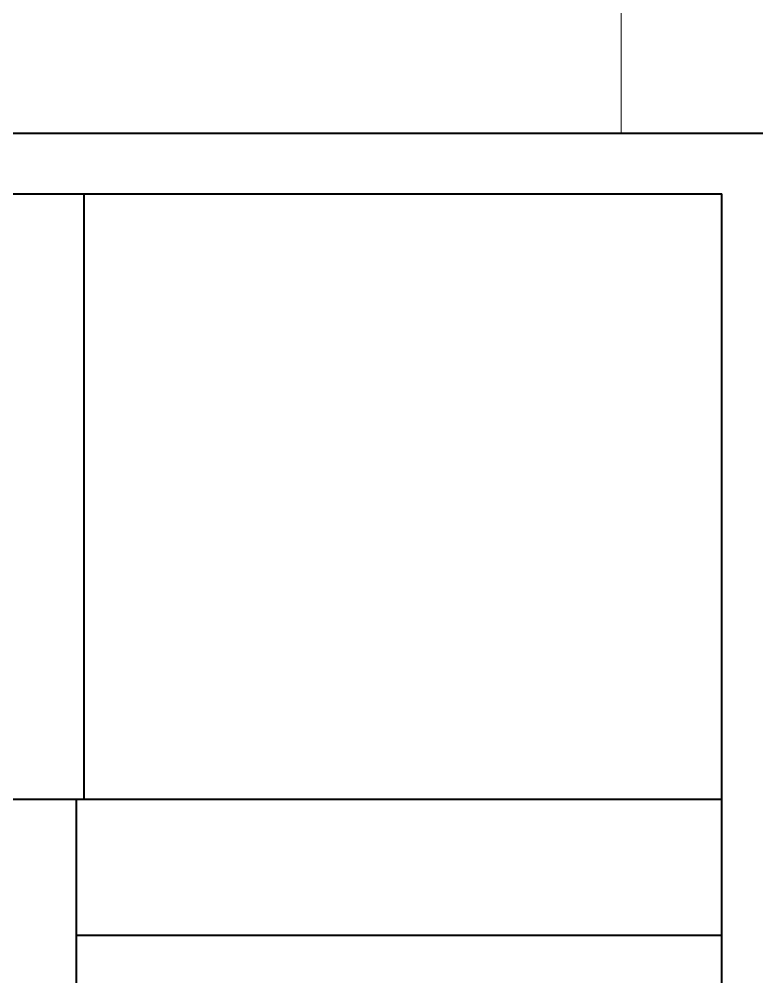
# Model space of a CAD drawing. Header units: inches. Extents: x 3955 to 4125, y 4886 to 4983.
# Drawn here: x 4029.829 to 4031.292, y 4933.081 to 4934.98 of the extents above; entities that cross this region are included whole.
import ezdxf

# ---------------------------------------------------------------- set-up
doc = ezdxf.new("R2010")
doc.units = ezdxf.units.IN
doc.header["$MEASUREMENT"] = 0
doc.layers.get('0').update_dxf_attribs({"lineweight": 35})
doc.layers.add('DIM IN', color=12, linetype='Continuous', lineweight=15)
doc.layers.add('walls', color=7, linetype='Continuous', lineweight=40)

# ---------------------------------------------------------------- blocks, each defined once
blk = doc.blocks.new('A$C606D7A20')
at = {"layer": 'DIM IN', "ltscale": 2.5}
for p, q in [((16.57768, -3.18607), (16.57768, -3.71112)), ((16.57768, -3.71112), (13.97745, -3.71112))]:
    blk.add_line(p, q, dxfattribs=at)
at = {"layer": 'walls', "ltscale": 2.5}
for p, q in [((20.39771, -3.71112), (13.97745, -3.71112)), ((13.97745, -3.83112), (16.77743, -3.83112)), ((15.51244, -5.03112), (15.51244, -3.83112)), ((16.77743, -5.50421), (16.77743, -3.83112)), ((13.97745, -5.03112), (16.77743, -5.03112)), ((15.02755, -5.03112), (15.49755, -5.03112)), ((15.49755, -6.92112), (15.49755, -5.03112)), ((15.49755, -5.30112), (16.77743, -5.30112))]:
    blk.add_line(p, q, dxfattribs=at)

msp = doc.modelspace()

# ---------------------------------------------------------------- block references
msp.add_blockref('A$C606D7A20', (4014.4456, 4938.4649))

doc.saveas('drawing.dxf')
